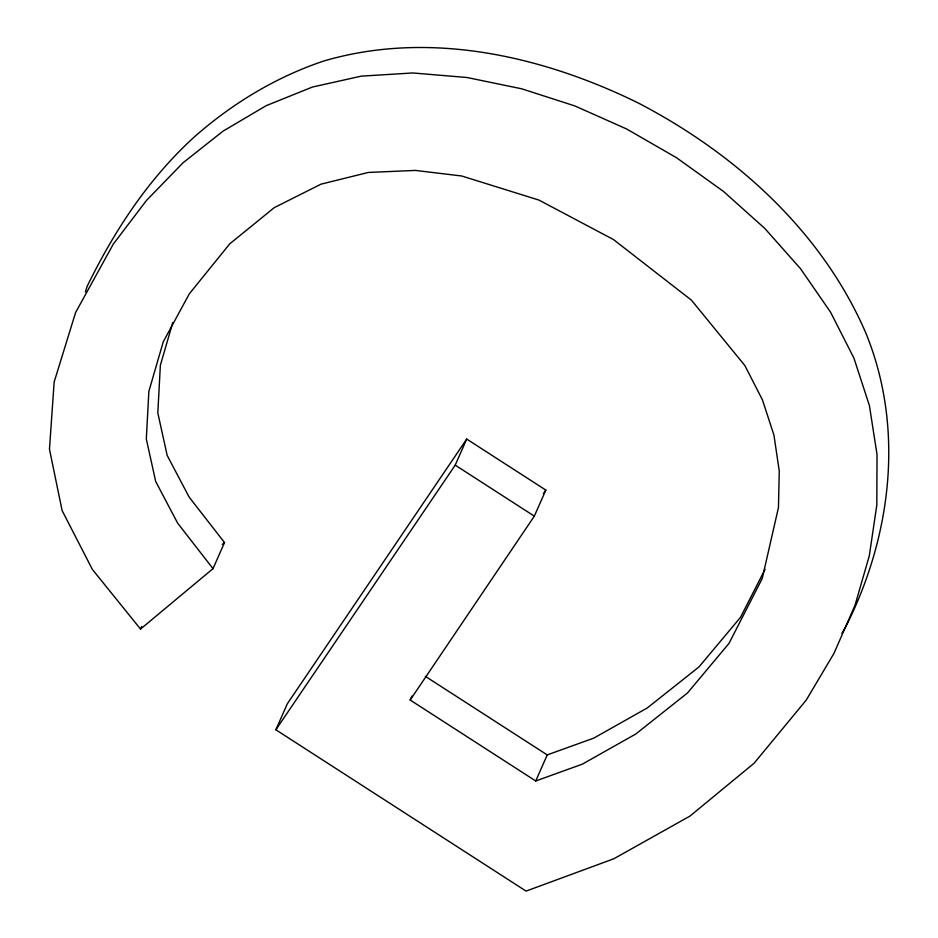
<?xml version="1.0" encoding="UTF-8"?>
<svg xmlns="http://www.w3.org/2000/svg" width="938" height="938" viewBox="0 0 938 938"><rect width="100%" height="100%" fill="white"/><g stroke="black" fill="none" stroke-linecap="round" stroke-linejoin="round"><path stroke-width="1.41" d="M172.744 322.637L160.363 365.281L157.819 412.931L167.175 455.411L189.171 497.14L224.51 542.574L213.02 568.651L140.524 629.081L92.358 569.401L62.107 510.553L49.468 449.208L54.146 382.036L75.603 312.506L113.287 244.103L146.504 200.415L183.051 162.778L222.951 131.203L266.169 105.677L312.401 87.046L361.294 76.142L412.861 72.965L467.077 77.514L521.845 88.84L575.017 105.994L626.607 128.975L676.626 157.795L723.503 191.458L764.775 228.403L800.454 268.62L830.54 312.131L853.897 358.046L869.397 405.533L877.03 454.567L876.807 505.148L869.292 555.859L855.022 605.233L834.023 653.294L806.281 700.029L754.152 763.18L689.946 816.095L613.862 858.751L526.077 891.1L275.854 729.787L287.356 703.723L466.714 439.078L545.834 490.082L534.332 516.146L410.164 700.029L535.739 780.979L582.322 764.165L635.776 734.02L687.507 692.971L728.955 643.445L762.219 578.547L778.458 507.575L779.255 470.946L773.932 435.08L762.477 399.963L744.913 365.621L691.412 300.137L613.487 239.565L538.963 200.087L461.66 175.981L415.405 170.423L368.317 172.451L321.042 184.153L274.248 207.638L229.74 243.857L189.359 293.758L163.247 341.831L148.872 391.357L146.316 439.007L155.685 481.475L177.681 523.205L213.02 568.651M85.381 291.999L87.093 286.442C114.483 230.525 148.286 178.853 194.553 136.714C232.436 103.438 275.983 76.998 323.903 60.982C428.971 30.11 542 55.694 638.11 102.91C734.958 153.269 821.184 230.584 865.399 331.982C904.971 427.611 891.546 536.419 845.525 627.229L841.867 633.373M140.524 629.081L141.673 626.467M275.854 729.787L455.211 465.142L466.714 439.078M410.164 700.029L411.888 696.113M535.739 780.979L547.229 754.914L593.824 738.1L647.279 707.956L699.009 666.906L740.457 617.38L765.068 569.354M543.383 493.705L545.834 490.082M222.283 544.439L224.51 542.574M455.211 465.142L534.332 516.146M425.36 676.345L547.229 754.914"/></g></svg>
